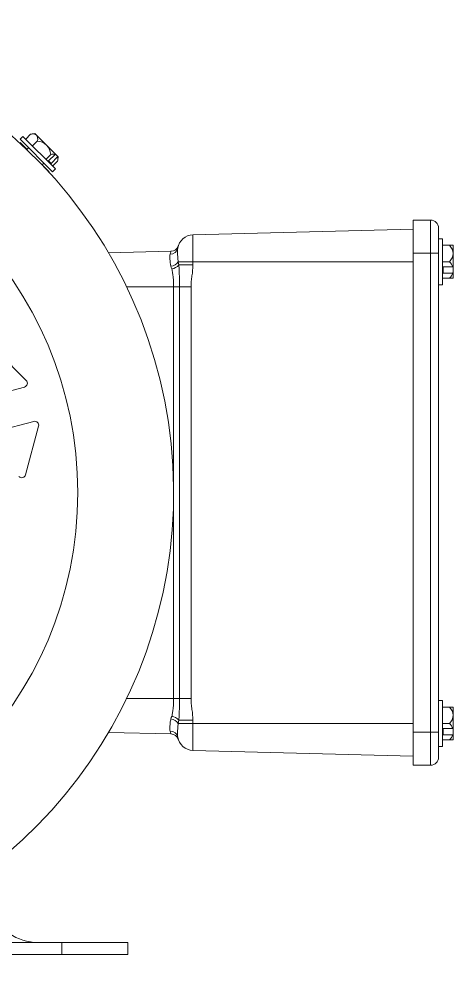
# Paper-space layout '_Left' of a CAD drawing. Header units: inches. Extents: x -3.63 to 5.71, y -3.65 to 3.62.
# Drawn here: x 2.42 to 5.71, y -3.6 to 3.59 of the extents above; entities that cross this region are included whole.
import ezdxf

# ---------------------------------------------------------------- set-up
doc = ezdxf.new("R2010")
doc.units = ezdxf.units.IN
doc.header["$MEASUREMENT"] = 0

psp = doc.layouts.new('_Left')

# ---------------------------------------------------------------- linework, layer by layer
at = {"color": 7, "linetype": 'Continuous', "lineweight": 15}
for p, q in [((2.4542, 2.7003), (2.4323, 2.6784)), ((2.6784, 2.4323), (2.4323, 2.6784)), ((2.7003, 2.4542), (2.4542, 2.7003)), ((2.512, 2.7161), (2.4752, 2.6793)), ((2.563, 2.6651), (2.5262, 2.6283)), ((2.5447, 2.7215), (2.7215, 2.5447)), ((2.4327, 2.6534), (2.4851, 2.601)), ((2.4974, 2.6133), (2.484, 2.6)), ((2.6651, 2.563), (2.6283, 2.5262)), ((2.6478, 2.5138), (2.6977, 2.5637)), ((2.7168, 2.5446), (2.6669, 2.4947)), ((2.6, 2.484), (2.6133, 2.4974)), ((2.601, 2.4851), (2.6534, 2.4327)), ((2.6669, 2.4947), (2.6478, 2.5138)), ((2.6784, 2.4323), (2.7003, 2.4542)), ((2.7161, 2.512), (2.6793, 2.4752)), ((2.648, 2.4357), (2.6466, 2.4343)), ((5.4108, -2.066), (5.4108, 2.066)), ((5.4108, 2.066), (5.5438, 2.066)), ((5.5438, -2.066), (5.5438, 2.066)), ((3.7427, 1.9538), (5.4108, 1.9975)), ((3.7427, 1.9538), (3.7427, 1.7259)), ((5.6038, 2.006), (5.6038, -2.006)), ((5.6348, 1.924), (5.6038, 1.924)), ((5.6348, 1.576), (5.6348, 1.924)), ((5.7138, 1.875), (5.6348, 1.875)), ((5.7138, 1.875), (5.7138, 1.625)), ((3.1031, 1.817), (3.5762, 1.8294)), ((5.6038, 1.816), (5.4108, 1.816)), ((3.6316, 1.75), (5.4108, 1.75)), ((3.7427, 1.7259), (3.6355, 1.7259)), ((5.6868, 1.75), (5.6348, 1.75)), ((5.6398, 1.7109), (5.6398, 1.6641)), ((5.7105, 1.7109), (5.6398, 1.7109)), ((5.6398, 1.6641), (5.7105, 1.6641)), ((5.7138, 1.625), (5.6348, 1.625)), ((3.7282, 1.56), (3.2399, 1.56)), ((3.6398, 1.56), (3.6398, -1.56)), ((3.7282, 1.56), (3.7282, -1.56)), ((5.6038, 1.576), (5.6348, 1.576)), ((2.4797, 0.8508), (2.2102, 1.1202)), ((2.0982, 0.702), (2.4662, 0.8006)), ((2.5361, 0.5398), (2.1681, 0.4412)), ((2.4742, 0.135), (2.5729, 0.503)), ((3.2399, -1.56), (3.7282, -1.56)), ((5.6348, -1.576), (5.6038, -1.576)), ((5.6348, -1.924), (5.6348, -1.576)), ((5.7138, -1.625), (5.6348, -1.625)), ((5.7138, -1.625), (5.7138, -1.875)), ((3.6316, -1.75), (5.4108, -1.75)), ((3.7427, -1.7259), (3.6355, -1.7259)), ((3.7427, -1.7259), (3.7427, -1.9538)), ((5.6868, -1.75), (5.6348, -1.75)), ((5.6398, -1.7891), (5.6398, -1.8359)), ((5.7105, -1.7891), (5.6398, -1.7891)), ((3.5762, -1.8294), (3.1031, -1.817)), ((5.4108, -1.816), (5.6038, -1.816)), ((5.6398, -1.8359), (5.7105, -1.8359)), ((5.6038, -1.924), (5.6348, -1.924)), ((5.7138, -1.875), (5.6348, -1.875)), ((3.7427, -1.9538), (5.4108, -1.9975)), ((5.5438, -2.066), (5.4108, -2.066)), ((1.73, -3.4103), (3.25, -3.4103)), ((2.75, -3.4103), (2.75, -3.5)), ((3.25, -3.4103), (3.25, -3.5)), ((1.73, -3.5), (3.25, -3.5))]:
    psp.add_line(p, q, dxfattribs=at)
at = {"color": 8, "linetype": 'Continuous', "lineweight": 15}
for p, q in [((3.5956, 0.0493), (3.5956, 1.56)), ((3.5956, -1.56), (3.5956, -0.0493))]:
    psp.add_line(p, q, dxfattribs=at)
at = {"color": 7, "linetype": 'Continuous', "lineweight": 15}
psp.add_circle((0, 0), 2.87, dxfattribs=at)
for centre, radius, start, end in [((0, 0), 3.5959, 123.20533, 86.79467), ((2.5553, 2.5553), 0.1665, 93.65222, 105.09455), ((2.5287, 2.674), 0.0453, 51.96163, 111.61671), ((2.5209, 2.6818), 0.0453, 338.38329, 38.03837), ((2.5553, 2.5553), 0.11, 3.99842, 86.00158), ((2.6826, 2.5077), 0.0581, 74.93767, 107.62748), ((2.5399, 2.5875), 0.1597, 351.45512, 352.9716), ((2.5553, 2.5553), 0.1665, 344.90545, 356.34778), ((2.6608, 2.5296), 0.0581, 342.37252, 15.06233), ((2.5589, 2.5684), 0.1597, 351.45512, 352.9716), ((5.5438, 2.006), 0.06, 0, 90), ((3.7458, 1.8339), 0.12, 91.5, 170.87958), ((3.5746, 1.8893), 0.06, 271.5, 342.05443), ((5.6255, 1.8114), 0.0883, 0.68537, 46.0185), ((3.5718, 1.8639), 0.0566, 267.83682, 348.82093), ((5.6255, 1.8136), 0.0883, 313.9815, 359.31463), ((3.5695, 1.7877), 0.0726, 275.14572, 328.69762), ((3.5704, 1.7788), 0.084, 277.90809, 320.88841), ((5.6226, 1.6845), 0.0917, 16.70082, 45.5459), ((5.6226, 1.6905), 0.0917, 314.4541, 343.29918), ((5.6391, 1.8781), 0.1818, 293.09585, 294.25375), ((5.6391, 1.8314), 0.1818, 293.09585, 294.25375), ((2.4585, 0.8296), 0.03, 285, 45), ((2.5439, 0.5108), 0.03, 345, 105), ((2.4453, 0.1427), 0.03, 225, 345), ((5.6255, -1.6886), 0.0883, 0.68537, 46.0185), ((3.5695, -1.7877), 0.0726, 31.30238, 84.85428), ((3.5704, -1.7788), 0.084, 39.11159, 82.09191), ((5.6255, -1.6864), 0.0883, 313.9815, 359.31463), ((5.6226, -1.8155), 0.0917, 16.70082, 45.5459), ((5.6391, -1.6219), 0.1818, 293.09585, 294.25375), ((3.5718, -1.8639), 0.0566, 11.17907, 92.16318), ((3.5746, -1.8893), 0.06, 17.94557, 88.5), ((3.7458, -1.8339), 0.12, 189.12042, 268.5), ((5.6226, -1.8095), 0.0917, 314.4541, 343.29918), ((5.6391, -1.6686), 0.1818, 293.09585, 294.25375), ((5.5438, -2.006), 0.06, 270, 0), ((2.57, -3.0303), 0.38, 200, 270)]:
    psp.add_arc(centre, radius, start, end, dxfattribs=at)
for points in [[(2.6474, 2.4387), (2.6476, 2.4377), (2.6478, 2.4367), (2.648, 2.4357)], [(3.6316, 1.75), (3.6328, 1.7421), (3.6341, 1.734), (3.6355, 1.7259)], [(3.5819, 1.6957), (3.5798, 1.7024), (3.5778, 1.709), (3.576, 1.7154)], [(3.576, -1.7154), (3.5778, -1.709), (3.5798, -1.7024), (3.5819, -1.6957)], [(3.6355, -1.7259), (3.6341, -1.734), (3.6328, -1.7421), (3.6316, -1.75)]]:
    psp.add_open_spline(points, degree=3, dxfattribs=at)
for points, knots in [([(3.6317, 1.8708), (3.6317, 1.8708), (3.6312, 1.8694), (3.6295, 1.8634), (3.6283, 1.859), (3.6273, 1.8529)], [0, 0, 0, 0, 0.5, 0.5, 1, 1, 1, 1]), ([(3.576, 1.7154), (3.5705, 1.7353), (3.5688, 1.7532), (3.568, 1.7768), (3.568, 1.7839), (3.5683, 1.7967), (3.5687, 1.8024), (3.5697, 1.8073)], [0, 0, 0, 0, 0.5, 0.5, 0.75, 0.75, 1, 1, 1, 1]), ([(3.5697, 1.8073), (3.5711, 1.8146), (3.5728, 1.82), (3.5753, 1.8274), (3.5762, 1.8294), (3.5762, 1.8294)], [0, 0, 0, 0, 0.5, 0.5, 1, 1, 1, 1]), ([(3.6273, 1.8529), (3.6267, 1.8488), (3.6264, 1.8435), (3.6262, 1.8305), (3.6262, 1.8228), (3.6264, 1.8094), (3.6266, 1.8046), (3.6269, 1.7946), (3.6272, 1.7894), (3.6283, 1.7733), (3.6295, 1.7619), (3.6316, 1.75)], [0, 0, 0, 0, 0.25, 0.25, 0.5, 0.5, 0.625, 0.625, 0.75, 0.75, 1, 1, 1, 1]), ([(3.6355, 1.7259), (3.6372, 1.7123), (3.638, 1.6988), (3.6391, 1.6716), (3.6394, 1.658), (3.6398, 1.6166), (3.6398, 1.5886), (3.6398, 1.56)], [0, 0, 0, 0, 0.25, 0.25, 0.5, 0.5, 1, 1, 1, 1]), ([(3.7427, 1.7259), (3.7427, 1.6981), (3.739, 1.6705), (3.7335, 1.6292), (3.7316, 1.6154), (3.729, 1.5878), (3.7282, 1.5739), (3.7282, 1.56)], [0, 0, 0, 0, 0.5, 0.5, 0.75, 0.75, 1, 1, 1, 1]), ([(3.5956, 1.56), (3.5956, 1.5841), (3.5947, 1.6076), (3.5918, 1.6419), (3.5905, 1.6533), (3.5871, 1.6751), (3.585, 1.6856), (3.5819, 1.6957)], [0, 0, 0, 0, 0.5, 0.5, 0.75, 0.75, 1, 1, 1, 1]), ([(3.5819, -1.6957), (3.585, -1.6856), (3.5871, -1.6752), (3.5905, -1.6534), (3.5917, -1.6421), (3.5947, -1.6076), (3.5956, -1.584), (3.5956, -1.56)], [0, 0, 0, 0, 0.25, 0.25, 0.5, 0.5, 1, 1, 1, 1]), ([(3.6398, -1.56), (3.6398, -1.5886), (3.6398, -1.6166), (3.6394, -1.658), (3.6391, -1.6716), (3.638, -1.6988), (3.6372, -1.7123), (3.6355, -1.7259)], [0, 0, 0, 0, 0.5, 0.5, 0.75, 0.75, 1, 1, 1, 1]), ([(3.7282, -1.56), (3.7282, -1.5739), (3.729, -1.5878), (3.7316, -1.6154), (3.7334, -1.6292), (3.739, -1.6705), (3.7427, -1.698), (3.7427, -1.7259)], [0, 0, 0, 0, 0.25, 0.25, 0.5, 0.5, 1, 1, 1, 1]), ([(3.5697, -1.8073), (3.5687, -1.8024), (3.5683, -1.7967), (3.568, -1.7839), (3.568, -1.7768), (3.5685, -1.7613), (3.5691, -1.7528), (3.5714, -1.7348), (3.5733, -1.7253), (3.576, -1.7154)], [0, 0, 0, 0, 0.25, 0.25, 0.5, 0.5, 0.75, 0.75, 1, 1, 1, 1]), ([(3.6316, -1.75), (3.6295, -1.7619), (3.6283, -1.7733), (3.6268, -1.7947), (3.6265, -1.8049), (3.6262, -1.8227), (3.6262, -1.8305), (3.6264, -1.8435), (3.6267, -1.8488), (3.6273, -1.8529)], [0, 0, 0, 0, 0.25, 0.25, 0.5, 0.5, 0.75, 0.75, 1, 1, 1, 1]), ([(3.5762, -1.8294), (3.5762, -1.8294), (3.5754, -1.8275), (3.5728, -1.8201), (3.5711, -1.8146), (3.5697, -1.8073)], [0, 0, 0, 0, 0.5, 0.5, 1, 1, 1, 1]), ([(3.6273, -1.8529), (3.6283, -1.859), (3.6295, -1.8634), (3.6312, -1.8694), (3.6317, -1.8708), (3.6317, -1.8708)], [0, 0, 0, 0, 0.5, 0.5, 1, 1, 1, 1])]:
    psp.add_open_spline(points, degree=3, knots=knots, dxfattribs=at)

doc.saveas('drawing.dxf')
